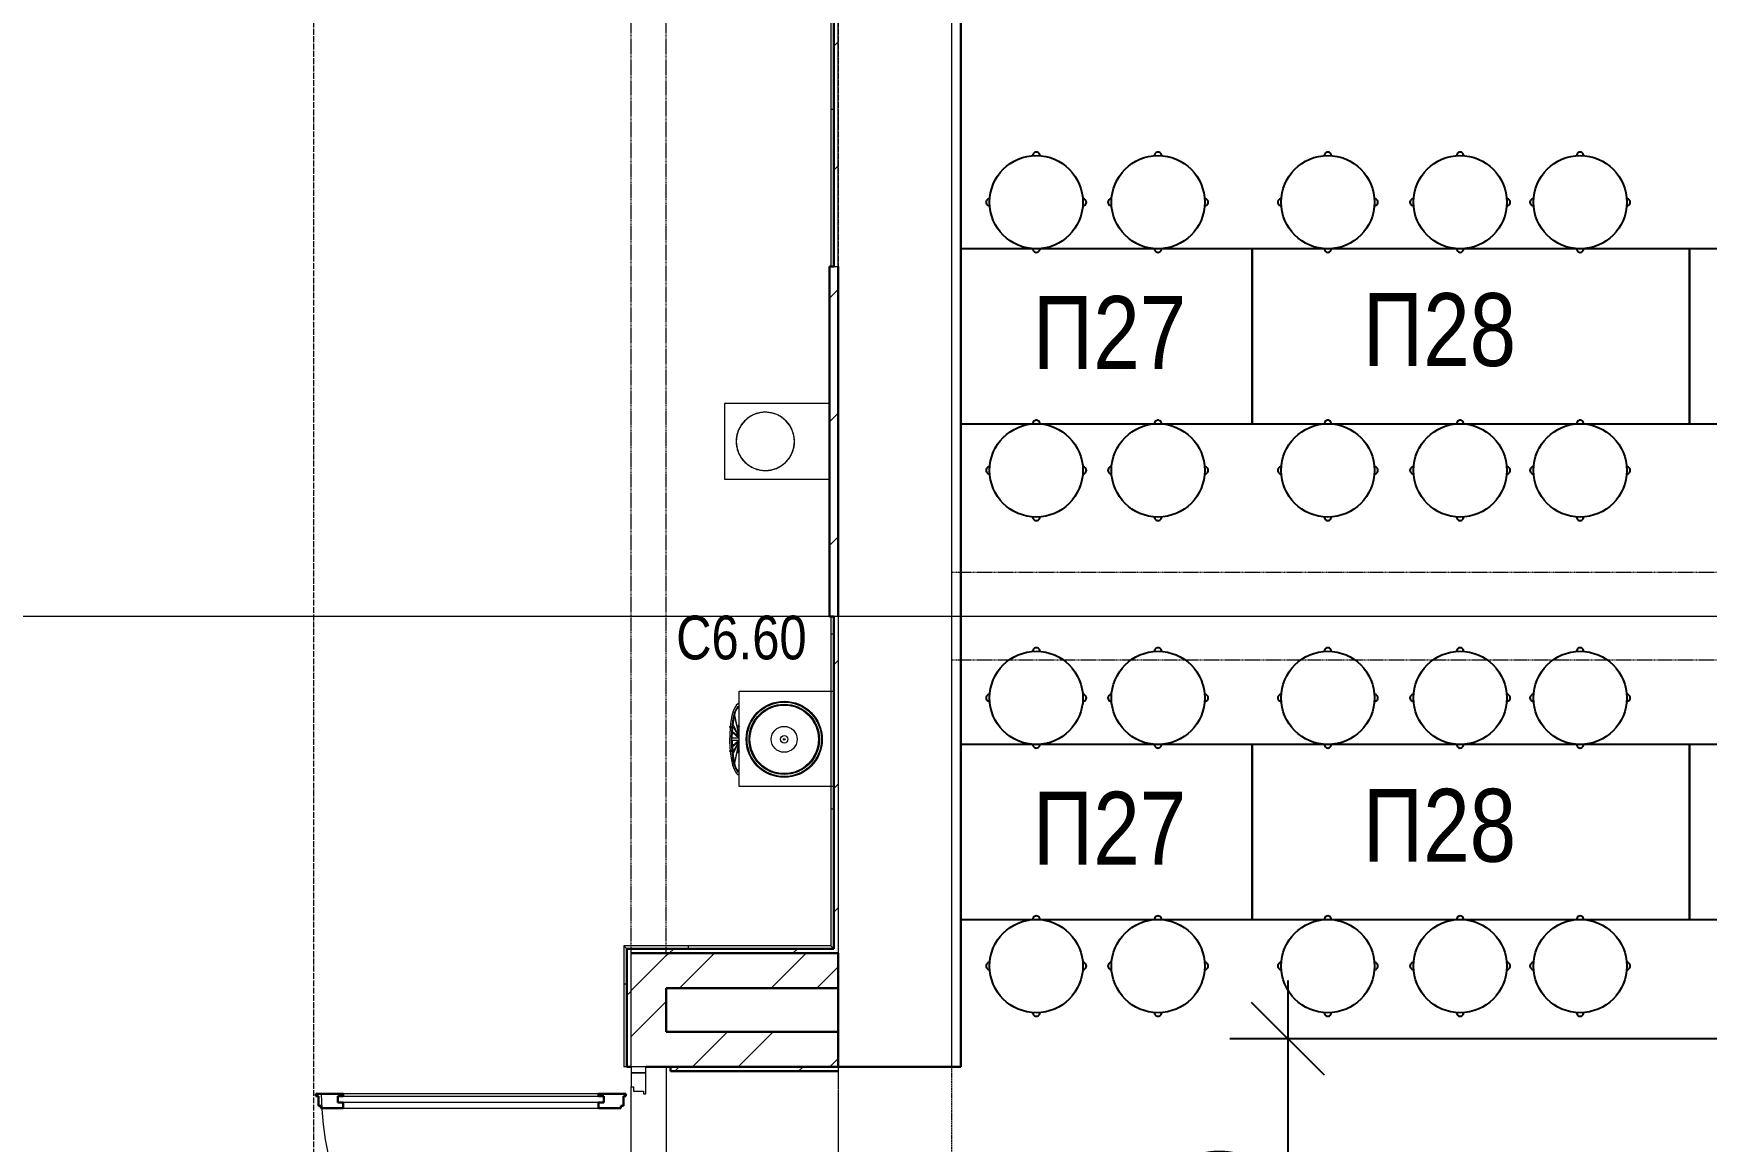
# Model space of a CAD drawing. Header units: millimetres. Extents: x -215207 to 92095, y -30385 to 123050.
# Drawn here: x -172845 to -167107, y 23940 to 27740 of the extents above; entities that cross this region are included whole.
import ezdxf
from ezdxf.enums import TextEntityAlignment as Align

# ---------------------------------------------------------------- set-up
doc = ezdxf.new("R2010")
doc.units = ezdxf.units.MM
for name, pattern in [('ADSK_Линия сетки', [25, 20, -2.5, 0, -2.5]), ('ADSK_Сверху', [4.5, 3, -1.5]), ('Сверху', [3.96875, 2.38125, -1.5875])]:
    doc.linetypes.add(name, pattern=pattern)
for name, color, linetype, lineweight in [('TO-Furniture', 3, 'Continuous', 18), ('TO-Index', 1, 'Continuous', 0), ('TO-Mobile', 169, 'Continuous', 13), ('Двери', 7, 'Continuous', 9), ('ДОНМ_ТХ_Анно', 84, 'Continuous', 20), ('Линии', 7, 'Continuous', 9), ('Ограждение', 7, 'Continuous', 9), ('Оси', 7, 'Continuous', 9), ('Сантехника', 7, 'Continuous', 20), ('Стены внутренние', 7, 'Continuous', 20), ('Стены наружные', 7, 'Continuous', 20), ('Стены штриховка', 7, 'Continuous', 9), ('Узлы', 7, 'Continuous', 20)]:
    doc.layers.add(name, color=color, linetype=linetype, lineweight=lineweight)
doc.layers.add('TO-txt-invis', color=161, linetype='Continuous', lineweight=0, plot=False)
doc.layers.add('Двери открывание', color=7, linetype='Continuous', lineweight=9, true_color=0xc0c0c0)
doc.layers.add('тх разм', color=7, linetype='Continuous')
doc.layers.add('ТХ_(нейтральное оборудование_мебель)', color=32, linetype='Continuous')
doc.styles.add('S-ARIAL', font='arial.ttf', dxfattribs={"height": 150})
doc.styles.add('Simplex', font='simplex.shx', dxfattribs={"width": 0.6})
doc.styles.add('ГОСТ 2.304', font='CS_Gost2304.shx')
doc.styles.add('ТХ_ДОНМ', font='ARIALN.TTF')
doc.dimstyles.new('СПДС', dxfattribs={"dimscale": 100, "dimtxt": 2.5, "dimasz": 2.5, "dimexe": 2, "dimexo": 0.625, "dimgap": 1, "dimtad": 1, "dimdec": 0, "dimtxsty": 'ГОСТ 2.304', "dimblk": 'OBLIQUE', "dimblk1": 'OBLIQUE', "dimblk2": 'OBLIQUE', "dimcen": 2.5, "dimdle": 2, "dimadec": 0, "dimazin": 2, "dimtfac": 0.75, "dimtdec": 4, "dimtmove": 1, "dimatfit": 3, "dimfxl": 0, "dimtolj": 1, "dimarcsym": 0})

# ---------------------------------------------------------------- blocks, each defined once
blk = doc.blocks.new('1 этаж 21082025')
at = {"layer": 'Двери'}
for p, q in [((29190.1, -7245), (29140.1, -7245)), ((29140.1, -7245), (29140.1, -7265)), ((29140.1, -7265), (29190.1, -7265)), ((29190.1, -7265), (29140.1, -7265)), ((29140.1, -7265), (29140.1, -7314)), ((29190.1, -7265), (29190.1, -7245)), ((29190.1, -7337), (29190.1, -7265)), ((29028.1, -7337), (28152.1, -7337)), ((29140.1, -7314), (29148.1, -7314)), ((29148.1, -7314), (29148.1, -7328)), ((29148.1, -7328), (29182.1, -7328)), ((29182.1, -7328), (29182.1, -7337)), ((29182.1, -7337), (29190.1, -7337)), ((28134.1, -7346), (29046.1, -7346)), ((28134.1, -7367), (28134.1, -7346)), ((29046.1, -7367), (28134.1, -7367)), ((28152.1, -7387), (29028.1, -7387)), ((29046.1, -7346), (29046.1, -7367))]:
    blk.add_line(p, q, dxfattribs=at)
at = {"layer": 'Двери', "lineweight": 30}
for p, q in [((28152.1, -7337), (28058.1, -7337)), ((28058.1, -7337), (28058.1, -7345)), ((28152.1, -7346), (28152.1, -7337)), ((29122.1, -7337), (29028.1, -7337)), ((29028.1, -7346), (29028.1, -7337)), ((29122.1, -7345), (29122.1, -7337)), ((28058.1, -7345), (28067.1, -7345)), ((28067.1, -7345), (28067.1, -7379)), ((28067.1, -7379), (28076.1, -7379)), ((28076.1, -7379), (28076.1, -7387)), ((28076.1, -7387), (28152.1, -7387)), ((28134.1, -7346), (28152.1, -7346)), ((28134.1, -7367), (28134.1, -7346)), ((28152.1, -7367), (28134.1, -7367)), ((28152.1, -7387), (28152.1, -7367)), ((29046.1, -7346), (29028.1, -7346)), ((29028.1, -7367), (29046.1, -7367)), ((29028.1, -7387), (29028.1, -7367)), ((29028.1, -7387), (29104.1, -7387)), ((29046.1, -7367), (29046.1, -7346)), ((29104.1, -7387), (29104.1, -7379)), ((29104.1, -7379), (29113.1, -7379)), ((29113.1, -7379), (29113.1, -7345)), ((29113.1, -7345), (29122.1, -7345))]:
    blk.add_line(p, q, dxfattribs=at)
at = {"layer": 'Двери открывание'}
blk.add_arc((29122.1, -7319), 1046, 180.98602, 270, dxfattribs=at)
at = {"layer": 'Линии', "linetype": 'ADSK_Сверху'}
for p, q in [((29140.1, -6855), (29140.1, 0)), ((29260.1, -6855), (29260.1, 0)), ((50705, -5550), (30240, -5550)), ((50705, -5850), (30240, -5850))]:
    blk.add_line(p, q, dxfattribs=at)
at = {"layer": 'Ограждение'}
for p, q in [((29825, -25), (29825, -4500)), ((29825, -5700), (29825, -6830)), ((29825, -6830), (29115.1, -6830)), ((29115.1, -6830), (29125.1, -6840)), ((29115.1, -6830), (29115.1, -7245)), ((29825, -6830), (29835, -6840)), ((29125.1, -7245), (29115.1, -7245))]:
    blk.add_line(p, q, dxfattribs=at)
at = {"layer": 'Ограждение', "linetype": 'Continuous'}
for p, q in [((29825, -3960.3), (29835, -3960.3)), ((29825, -5760.3), (29835, -5760.3)), ((29825, -6360.3), (29835, -6360.3)), ((29336, -6840), (29336, -6830)), ((29115.1, -6960.3), (29125.1, -6960.3))]:
    blk.add_line(p, q, dxfattribs=at)
at = {"layer": 'Оси', "linetype": 'ADSK_Линия сетки'}
for p, q in [((28050, 5350.6), (28050, -60626.1)), ((29850, 5350.6), (29850, -60626.1)), ((58165, -5700), (-14072.3, -5700))]:
    blk.add_line(p, q, dxfattribs=at)
at = {"layer": 'Сантехника'}
for p, q in [((29820, -4970), (29460, -4970)), ((29460, -4970), (29460, -5230)), ((29514.3, -5048.4), (29512.3, -5051.9)), ((29516.4, -5045.1), (29514.3, -5048.4)), ((29518.7, -5041.8), (29516.4, -5045.1)), ((29521.1, -5038.6), (29518.7, -5041.8)), ((29523.6, -5035.5), (29521.1, -5038.6)), ((29526.3, -5032.5), (29523.6, -5035.5)), ((29529, -5029.6), (29526.3, -5032.5)), ((29531.9, -5026.8), (29529, -5029.6)), ((29534.9, -5024.1), (29531.9, -5026.8)), ((29538, -5021.6), (29534.9, -5024.1)), ((29541.1, -5019.2), (29538, -5021.6)), ((29544.4, -5016.9), (29541.1, -5019.2)), ((29547.8, -5014.7), (29544.4, -5016.9)), ((29551.3, -5012.7), (29547.8, -5014.7)), ((29554.8, -5010.8), (29551.3, -5012.7)), ((29558.4, -5009.1), (29554.8, -5010.8)), ((29562.1, -5007.5), (29558.4, -5009.1)), ((29565.8, -5006), (29562.1, -5007.5)), ((29569.6, -5004.7), (29565.8, -5006)), ((29573.4, -5003.6), (29569.6, -5004.7)), ((29577.3, -5002.6), (29573.4, -5003.6)), ((29581.2, -5001.8), (29577.3, -5002.6)), ((29585.1, -5001.1), (29581.2, -5001.8)), ((29589.1, -5000.6), (29585.1, -5001.1)), ((29593.1, -5000.2), (29589.1, -5000.6)), ((29597.1, -5000), (29593.1, -5000.2)), ((29601.1, -5000), (29597.1, -5000)), ((29605.1, -5000.1), (29601.1, -5000)), ((29609.1, -5000.4), (29605.1, -5000.1)), ((29613, -5000.9), (29609.1, -5000.4)), ((29617, -5001.5), (29613, -5000.9)), ((29620.9, -5002.2), (29617, -5001.5)), ((29624.8, -5003.1), (29620.9, -5002.2)), ((29628.7, -5004.2), (29624.8, -5003.1)), ((29632.5, -5005.4), (29628.7, -5004.2)), ((29636.2, -5006.8), (29632.5, -5005.4)), ((29639.9, -5008.3), (29636.2, -5006.8)), ((29643.6, -5010), (29639.9, -5008.3)), ((29647.1, -5011.8), (29643.6, -5010)), ((29650.6, -5013.8), (29647.1, -5011.8)), ((29654, -5015.9), (29650.6, -5013.8)), ((29657.4, -5018.1), (29654, -5015.9)), ((29660.6, -5020.4), (29657.4, -5018.1)), ((29663.7, -5022.9), (29660.6, -5020.4)), ((29666.7, -5025.5), (29663.7, -5022.9)), ((29669.7, -5028.3), (29666.7, -5025.5)), ((29672.5, -5031.1), (29669.7, -5028.3)), ((29675.2, -5034.1), (29672.5, -5031.1)), ((29677.8, -5037.1), (29675.2, -5034.1)), ((29680.2, -5040.3), (29677.8, -5037.1)), ((29682.5, -5043.5), (29680.2, -5040.3)), ((29684.7, -5046.9), (29682.5, -5043.5)), ((29686.8, -5050.3), (29684.7, -5046.9)), ((29500.2, -5093.8), (29500, -5097.8)), ((29500, -5097.8), (29500, -5100)), ((29500, -5100), (29500.1, -5104)), ((29500.1, -5104), (29500.3, -5108)), ((29500.5, -5089.9), (29500.2, -5093.8)), ((29501, -5085.9), (29500.5, -5089.9)), ((29501.6, -5081.9), (29501, -5085.9)), ((29502.4, -5078), (29501.6, -5081.9)), ((29503.4, -5074.1), (29502.4, -5078)), ((29504.5, -5070.3), (29503.4, -5074.1)), ((29505.8, -5066.5), (29504.5, -5070.3)), ((29507.2, -5062.8), (29505.8, -5066.5)), ((29508.8, -5059.1), (29507.2, -5062.8)), ((29510.5, -5055.5), (29508.8, -5059.1)), ((29512.3, -5051.9), (29510.5, -5055.5)), ((29688.7, -5053.8), (29686.8, -5050.3)), ((29690.5, -5057.4), (29688.7, -5053.8)), ((29692.1, -5061.1), (29690.5, -5057.4)), ((29693.6, -5064.8), (29692.1, -5061.1)), ((29694.9, -5068.5), (29693.6, -5064.8)), ((29696.1, -5072.4), (29694.9, -5068.5)), ((29697.1, -5076.2), (29696.1, -5072.4)), ((29698, -5080.1), (29697.1, -5076.2)), ((29698.7, -5084.1), (29698, -5080.1)), ((29699.3, -5088), (29698.7, -5084.1)), ((29699.7, -5092), (29699.3, -5088)), ((29699.5, -5110.1), (29699.8, -5106.2)), ((29699.9, -5096), (29699.7, -5092)), ((29699.8, -5106.2), (29700, -5102.2)), ((29700, -5100), (29699.9, -5096)), ((29700, -5102.2), (29700, -5100)), ((29500.3, -5108), (29500.7, -5112)), ((29500.7, -5112), (29501.3, -5115.9)), ((29501.3, -5115.9), (29502, -5119.9)), ((29502, -5119.9), (29502.9, -5123.8)), ((29502.9, -5123.8), (29503.9, -5127.6)), ((29503.9, -5127.6), (29505.1, -5131.5)), ((29505.1, -5131.5), (29506.4, -5135.2)), ((29506.4, -5135.2), (29507.9, -5138.9)), ((29507.9, -5138.9), (29509.5, -5142.6)), ((29509.5, -5142.6), (29511.3, -5146.2)), ((29511.3, -5146.2), (29513.2, -5149.7)), ((29513.2, -5149.7), (29515.3, -5153.1)), ((29515.3, -5153.1), (29517.5, -5156.5)), ((29517.5, -5156.5), (29519.8, -5159.7)), ((29519.8, -5159.7), (29522.2, -5162.9)), ((29522.2, -5162.9), (29524.8, -5165.9)), ((29676.4, -5164.5), (29678.9, -5161.4)), ((29678.9, -5161.4), (29681.3, -5158.2)), ((29681.3, -5158.2), (29683.6, -5154.9)), ((29683.6, -5154.9), (29685.7, -5151.6)), ((29685.7, -5151.6), (29687.7, -5148.1)), ((29687.7, -5148.1), (29689.5, -5144.5)), ((29689.5, -5144.5), (29691.2, -5140.9)), ((29691.2, -5140.9), (29692.8, -5137.2)), ((29692.8, -5137.2), (29694.2, -5133.5)), ((29694.2, -5133.5), (29695.5, -5129.7)), ((29695.5, -5129.7), (29696.6, -5125.9)), ((29696.6, -5125.9), (29697.6, -5122)), ((29697.6, -5122), (29698.4, -5118.1)), ((29698.4, -5118.1), (29699, -5114.1)), ((29699, -5114.1), (29699.5, -5110.1)), ((29524.8, -5165.9), (29527.5, -5168.9)), ((29527.5, -5168.9), (29530.3, -5171.7)), ((29530.3, -5171.7), (29533.3, -5174.5)), ((29533.3, -5174.5), (29536.3, -5177.1)), ((29536.3, -5177.1), (29539.4, -5179.6)), ((29539.4, -5179.6), (29542.6, -5181.9)), ((29542.6, -5181.9), (29546, -5184.1)), ((29546, -5184.1), (29549.4, -5186.2)), ((29549.4, -5186.2), (29552.9, -5188.2)), ((29552.9, -5188.2), (29556.4, -5190)), ((29556.4, -5190), (29560.1, -5191.7)), ((29560.1, -5191.7), (29563.8, -5193.2)), ((29563.8, -5193.2), (29567.5, -5194.6)), ((29567.5, -5194.6), (29571.3, -5195.8)), ((29571.3, -5195.8), (29575.2, -5196.9)), ((29575.2, -5196.9), (29579.1, -5197.8)), ((29579.1, -5197.8), (29583, -5198.5)), ((29583, -5198.5), (29587, -5199.1)), ((29587, -5199.1), (29590.9, -5199.6)), ((29590.9, -5199.6), (29594.9, -5199.9)), ((29594.9, -5199.9), (29598.9, -5200)), ((29598.9, -5200), (29602.9, -5200)), ((29602.9, -5200), (29606.9, -5199.8)), ((29606.9, -5199.8), (29610.9, -5199.4)), ((29610.9, -5199.4), (29614.9, -5198.9)), ((29614.9, -5198.9), (29618.8, -5198.2)), ((29618.8, -5198.2), (29622.7, -5197.4)), ((29622.7, -5197.4), (29626.6, -5196.4)), ((29626.6, -5196.4), (29630.4, -5195.3)), ((29630.4, -5195.3), (29634.2, -5194)), ((29634.2, -5194), (29637.9, -5192.5)), ((29637.9, -5192.5), (29641.6, -5190.9)), ((29641.6, -5190.9), (29645.2, -5189.2)), ((29645.2, -5189.2), (29648.7, -5187.3)), ((29648.7, -5187.3), (29652.2, -5185.3)), ((29652.2, -5185.3), (29655.6, -5183.1)), ((29655.6, -5183.1), (29658.9, -5180.8)), ((29658.9, -5180.8), (29662, -5178.4)), ((29662, -5178.4), (29665.1, -5175.9)), ((29665.1, -5175.9), (29668.1, -5173.2)), ((29668.1, -5173.2), (29671, -5170.4)), ((29671, -5170.4), (29673.7, -5167.5)), ((29673.7, -5167.5), (29676.4, -5164.5)), ((29460, -5230), (29820, -5230))]:
    blk.add_line(p, q, dxfattribs=at)
for start, end in [(0, 180), (180, 0)]:
    blk.add_arc((29600, -5100), 100, start, end, dxfattribs=at)
at = {"layer": 'Стены внутренние'}
for p, q in [((30240, -7245), (30240, -2590)), ((29850, -5700), (29850, -6855))]:
    blk.add_line(p, q, dxfattribs=at)
at = {"layer": 'Стены внутренние', "lineweight": 30}
for p, q in [((29850, -4500), (29850, -5700)), ((29850, -6975), (29850, -7125))]:
    blk.add_line(p, q, dxfattribs=at)
at = {"layer": 'Стены наружные'}
for p, q in [((29850, -4500), (29850, 0)), ((29260.1, -7245), (29260.1, -8945)), ((29140.1, -8876), (29140.1, -7314))]:
    blk.add_line(p, q, dxfattribs=at)
at = {"layer": 'Стены наружные', "lineweight": 30}
for p, q in [((29835, -15), (29835, -4500)), ((30270, -7245), (30270, -2740)), ((29820, -4500), (29820, -5700)), ((29835, -4500), (29820, -4500)), ((29820, -5700), (29835, -5700)), ((29835, -5700), (29835, -6840)), ((29125.1, -6840), (29125.1, -7245)), ((29835, -6840), (29125.1, -6840)), ((29850, -6855), (29140.1, -6855)), ((29850, -6975), (29850, -6855)), ((29260.1, -7125), (29260.1, -6975)), ((29260.1, -6975), (29850, -6975)), ((29850, -7125), (29260.1, -7125)), ((29850, -7245), (29850, -7125)), ((29125.1, -7245), (29140.1, -7245)), ((29850, -7245), (29190.1, -7245)), ((29275.1, -7245), (29275.1, -7260)), ((29275.1, -7260), (29850, -7260)), ((30240, -7245), (30270, -7245))]:
    blk.add_line(p, q, dxfattribs=at)
at = {"layer": 'Стены наружные', "linetype": 'Continuous', "lineweight": 9}
for p, q in [((29835, -3745.1), (29850, -3730.1)), ((29835, -4169.4), (29850, -4154.4)), ((29820, -4608.6), (29850, -4578.6)), ((29820, -5032.9), (29850, -5002.9)), ((29820, -5457.2), (29850, -5427.2)), ((29835, -5866.4), (29850, -5851.4)), ((29835, -6290.7), (29850, -6275.7)), ((29835, -6714.9), (29850, -6699.9)), ((29140.1, -6983.4), (29260.1, -6863.4)), ((29260.1, -6863.4), (29268.6, -6855)), ((29270.7, -6855), (29285.7, -6840)), ((29305.7, -6975), (29425.7, -6855)), ((29620, -6975), (29740, -6855)), ((29694.9, -6855), (29709.9, -6840)), ((29777.2, -6975), (29850, -6902.2)), ((29125.1, -7000.6), (29140.1, -6985.6)), ((29140.1, -7140.6), (29260.1, -7020.6)), ((29350, -7245), (29470, -7125)), ((29507.2, -7245), (29627.2, -7125)), ((29821.5, -7245), (29850, -7216.5)), ((29289.9, -7260), (29304.9, -7245)), ((29714.2, -7260), (29729.2, -7245))]:
    blk.add_line(p, q, dxfattribs=at)
at = {"layer": 'Стены штриховка'}
for p, q in [((29835, -4500), (29850, -4500)), ((29850, -5700), (29835, -5700)), ((29140.1, -7245), (29140.1, -6855))]:
    blk.add_line(p, q, dxfattribs=at)
at = {"layer": 'Узлы', "lineweight": 30}
blk.add_line((30240, -7245), (29850, -7245), dxfattribs=at)
at = {"layer": 'Узлы', "linetype": 'Сверху', "lineweight": 9}
for p, q in [((29850, -7245), (29850, -8975)), ((30240, -8975), (30240, -7245))]:
    blk.add_line(p, q, dxfattribs=at)
blk = doc.blocks.new('С6.60')
at = {"layer": 'TO-Furniture', "linetype": 'Continuous', "ltscale": 100}
for p, q in [((1453.7, 1633.9), (1453.6, 1961.2)), ((1453.6, 1961.2), (1781, 1961.2)), ((1781, 1633.9), (1781, 1961.2)), ((1438.9, 1905.5), (1433.6, 1892.9)), ((1438.9, 1905.5), (1433.6, 1892.9)), ((1438.9, 1905.5), (1433.6, 1892.9)), ((1442, 1898.9), (1436.8, 1885.4)), ((1441.9, 1896.3), (1437.7, 1884.8)), ((1444.7, 1914.2), (1438.9, 1905.5)), ((1444.7, 1914.2), (1438.9, 1905.5)), ((1444.7, 1914.2), (1438.9, 1905.5)), ((1441.6, 1890.3), (1443.4, 1895)), ((1446.6, 1904.3), (1441.9, 1896.3)), ((1447.8, 1907.5), (1442, 1898.9)), ((1443.4, 1895), (1445.5, 1899)), ((1453.6, 1920.6), (1444.7, 1914.2)), ((1453.6, 1920.6), (1444.7, 1914.2)), ((1453.6, 1920.6), (1444.7, 1914.2)), ((1445.5, 1899), (1447.7, 1902.3)), ((1451.5, 1908.3), (1446.6, 1904.3)), ((1447.7, 1902.3), (1450, 1904.8)), ((1453.6, 1910.3), (1447.8, 1907.5)), ((1450, 1904.8), (1452.4, 1906.6)), ((1451.5, 1908.3), (1453.6, 1908.3)), ((1452.4, 1906.6), (1452.4, 1814.7)), ((1421.2, 1839.4), (1421, 1838.9)), ((1421, 1838.9), (1421, 1838.4)), ((1421, 1838.4), (1421, 1837.8)), ((1421, 1837.8), (1421.2, 1837.4)), ((1421.4, 1839.9), (1421.2, 1839.4)), ((1421.2, 1837.4), (1421.4, 1836.9)), ((1422.8, 1836.6), (1421.3, 1813.9)), ((1422.8, 1836.6), (1421.3, 1813.9)), ((1422.8, 1836.6), (1421.3, 1813.9)), ((1422.8, 1836.6), (1421.3, 1813.9)), ((1421.7, 1840.3), (1421.4, 1839.9)), ((1421.4, 1836.9), (1421.7, 1836.5)), ((1422.2, 1840.6), (1421.7, 1840.3)), ((1421.7, 1836.5), (1422.2, 1836.1)), ((1422.6, 1840.8), (1422.2, 1840.6)), ((1423.1, 1841), (1422.6, 1840.8)), ((1422.7, 1835.3), (1422.8, 1836.6)), ((1425.4, 1857.8), (1422.8, 1836.6)), ((1425.4, 1857.8), (1422.8, 1836.6)), ((1425.4, 1857.8), (1422.8, 1836.6)), ((1425.4, 1857.8), (1422.8, 1836.6)), ((1422.8, 1836.6), (1423.4, 1841.1)), ((1423.1, 1838.8), (1422.8, 1836.6)), ((1422.9, 1837.6), (1422.8, 1836.6)), ((1423.6, 1841), (1423.1, 1841)), ((1424.2, 1841), (1423.6, 1841)), ((1424.7, 1840.8), (1424.2, 1841)), ((1425.1, 1840.6), (1424.7, 1840.8)), ((1425.5, 1840.3), (1425.1, 1840.6)), ((1425.1, 1836.1), (1425.5, 1836.5)), ((1429, 1876.8), (1425.4, 1857.8)), ((1429, 1876.8), (1425.4, 1857.8)), ((1429, 1876.8), (1425.4, 1857.8)), ((1425.9, 1839.9), (1425.5, 1840.3)), ((1425.5, 1836.5), (1425.9, 1836.9)), ((1426.1, 1839.4), (1425.9, 1839.9)), ((1425.9, 1836.9), (1426.1, 1837.4)), ((1426.3, 1838.9), (1426.1, 1839.4)), ((1426.1, 1837.4), (1426.3, 1837.8)), ((1426.3, 1838.4), (1426.3, 1838.9)), ((1426.3, 1837.8), (1426.3, 1838.4)), ((1429.3, 1846.5), (1427.2, 1822.5)), ((1433.6, 1892.9), (1429, 1876.8)), ((1433.6, 1892.9), (1429, 1876.8)), ((1433.6, 1892.9), (1429, 1876.8)), ((1431.2, 1852.6), (1429.2, 1833.2)), ((1432.5, 1867.7), (1429.3, 1846.5)), ((1434.1, 1870), (1431.2, 1852.6)), ((1432.1, 1835.1), (1432.3, 1837.6)), ((1432.3, 1837.6), (1432.6, 1840.1)), ((1436.8, 1885.4), (1432.5, 1867.7)), ((1432.6, 1840.1), (1452.7, 1803.2)), ((1433, 1846.1), (1433.6, 1849.7)), ((1452.1, 1807.6), (1433, 1846.1)), ((1433.6, 1849.7), (1434.1, 1853.2)), ((1437.7, 1884.8), (1434.1, 1870)), ((1434.1, 1853.2), (1434.6, 1856.9)), ((1434.6, 1856.9), (1435.1, 1860.7)), ((1435.1, 1860.7), (1435.7, 1864.8)), ((1435.7, 1864.8), (1436.5, 1869.2)), ((1436.5, 1869.2), (1437.5, 1874.2)), ((1437.5, 1874.2), (1452.1, 1807.6)), ((1438.8, 1878.9), (1440, 1884.9)), ((1452.4, 1814.7), (1438.8, 1878.9)), ((1440, 1884.9), (1441.6, 1890.3)), ((1449.1, 1839.7), (1449, 1837.9)), ((1449.1, 1839.7), (1449, 1837.9)), ((1449, 1837.9), (1449.3, 1836.1)), ((1449, 1837.9), (1449.3, 1836.1)), ((1449.6, 1841.5), (1449.1, 1839.7)), ((1449.6, 1841.5), (1449.1, 1839.7)), ((1450.3, 1843.2), (1449.6, 1841.5)), ((1450.3, 1843.2), (1449.6, 1841.5)), ((1451.4, 1844.8), (1450.3, 1843.2)), ((1451.4, 1844.8), (1450.3, 1843.2)), ((1452.8, 1846), (1451.4, 1844.8)), ((1452.8, 1846), (1451.4, 1844.8)), ((1453.7, 1846.6), (1452.8, 1846)), ((1453, 1839.2), (1452.9, 1838.1)), ((1452.9, 1838.1), (1453.1, 1837)), ((1453.2, 1840.3), (1453, 1839.2)), ((1453.1, 1837), (1453.4, 1835.9)), ((1453.7, 1841.3), (1453.2, 1840.3)), ((1421.3, 1813.9), (1421, 1790.6)), ((1421.3, 1813.9), (1421, 1790.6)), ((1421.3, 1813.9), (1421, 1790.6)), ((1421.3, 1813.9), (1421, 1790.6)), ((1421, 1790.6), (1421.9, 1767.5)), ((1421, 1790.6), (1421.9, 1767.5)), ((1421, 1790.6), (1421.9, 1767.5)), ((1421, 1790.6), (1421.9, 1767.5)), ((1422.2, 1836.1), (1422.6, 1835.9)), ((1422.6, 1835.9), (1423.1, 1835.7)), ((1422.7, 1835.1), (1422.7, 1835.3)), ((1422.7, 1834.5), (1422.7, 1834.4)), ((1423.1, 1835.7), (1423.6, 1835.7)), ((1423.6, 1835.7), (1424.2, 1835.7)), ((1424.2, 1835.7), (1424.7, 1835.9)), ((1424.7, 1835.9), (1425.1, 1836.1)), ((1427.2, 1822.5), (1426.5, 1796.3)), ((1426.5, 1796.3), (1427.2, 1770.1)), ((1428, 1812.4), (1427.7, 1791.1)), ((1427.7, 1791.1), (1428.5, 1770)), ((1428.4, 1770), (1427.7, 1791.1)), ((1429.2, 1833.2), (1428, 1812.4)), ((1429.6, 1799.8), (1429.7, 1802.7)), ((1452.2, 1799.8), (1429.6, 1799.8)), ((1429.6, 1793.3), (1429.7, 1792.5)), ((1429.6, 1793.3), (1452.2, 1793.3)), ((1429.7, 1802.7), (1429.8, 1805.5)), ((1429.7, 1792.5), (1429.7, 1792.3)), ((1429.7, 1792.3), (1429.7, 1790.5)), ((1429.7, 1790.5), (1429.7, 1789.7)), ((1429.7, 1789.7), (1429.8, 1787.7)), ((1429.8, 1805.5), (1429.9, 1808.3)), ((1429.8, 1787.7), (1429.8, 1786.9)), ((1429.8, 1786.9), (1429.8, 1786.6)), ((1429.8, 1786.6), (1429.9, 1784.9)), ((1429.9, 1808.3), (1430.1, 1811)), ((1429.9, 1784.9), (1429.9, 1784.1)), ((1429.9, 1784.1), (1430.1, 1782.1)), ((1430.1, 1811), (1430.3, 1813.8)), ((1430.1, 1782.1), (1430.3, 1779.4)), ((1430.3, 1813.8), (1430.5, 1816.5)), ((1430.3, 1779.4), (1430.5, 1776.7)), ((1430.5, 1816.5), (1430.8, 1819.3)), ((1430.8, 1821.6), (1431, 1824.2)), ((1452.7, 1803.2), (1430.8, 1821.6)), ((1430.8, 1819.3), (1452.2, 1799.8)), ((1452.2, 1793.3), (1430.8, 1773.9)), ((1430.8, 1771.6), (1452.7, 1790)), ((1431, 1824.2), (1431.2, 1826.9)), ((1431.2, 1826.9), (1431.4, 1829.7)), ((1431.4, 1829.7), (1431.8, 1832.4)), ((1431.8, 1832.4), (1432.1, 1835.1)), ((1452.7, 1790), (1432.6, 1753.1)), ((1452.1, 1785.6), (1442.9, 1743.8)), ((1452.1, 1785.6), (1446.5, 1774.3)), ((1449.3, 1836.1), (1449.9, 1834.3)), ((1449.3, 1836.1), (1449.9, 1834.3)), ((1449.9, 1834.3), (1450.8, 1832.7)), ((1449.9, 1834.3), (1450.8, 1832.7)), ((1450.8, 1832.7), (1452.1, 1831.3)), ((1450.8, 1832.7), (1452.1, 1831.3)), ((1452.1, 1831.3), (1453.5, 1830.1)), ((1452.1, 1831.3), (1453.5, 1830.1)), ((1453.4, 1835.9), (1453.7, 1835.5)), ((1453.5, 1830.1), (1453.7, 1830.1)), ((1453.5, 1830.1), (1453.7, 1830.1)), ((1421.2, 1757.1), (1421, 1756.6)), ((1421, 1756.6), (1421, 1756.1)), ((1421, 1756.1), (1421, 1755.6)), ((1421, 1755.6), (1421.2, 1755.1)), ((1421.4, 1757.6), (1421.2, 1757.1)), ((1421.2, 1755.1), (1421.4, 1754.6)), ((1421.7, 1758), (1421.4, 1757.6)), ((1421.4, 1754.6), (1421.7, 1754.2)), ((1422.2, 1758.3), (1421.7, 1758)), ((1421.7, 1754.2), (1422.2, 1753.9)), ((1421.9, 1767.5), (1424, 1745.5)), ((1421.9, 1767.5), (1424, 1745.5)), ((1421.9, 1767.5), (1424, 1745.5)), ((1422.6, 1758.6), (1422.2, 1758.3)), ((1422.2, 1753.9), (1422.6, 1753.6)), ((1422.6, 1760.1), (1422.6, 1760)), ((1423.1, 1758.7), (1422.6, 1758.6)), ((1422.6, 1753.6), (1423.1, 1753.5)), ((1423.6, 1758.8), (1423.1, 1758.7)), ((1423.1, 1753.5), (1423.6, 1753.4)), ((1423.3, 1752.9), (1423.3, 1752.9)), ((1424.2, 1758.7), (1423.6, 1758.8)), ((1423.6, 1753.4), (1424.2, 1753.5)), ((1424, 1745.5), (1427.1, 1725.3)), ((1424, 1745.5), (1427.1, 1725.3)), ((1424, 1745.5), (1427.1, 1725.3)), ((1424.7, 1758.6), (1424.2, 1758.7)), ((1424.2, 1753.5), (1424.7, 1753.6)), ((1425.1, 1758.3), (1424.7, 1758.6)), ((1424.7, 1753.6), (1425.1, 1753.9)), ((1425.5, 1758), (1425.1, 1758.3)), ((1425.1, 1753.9), (1425.5, 1754.2)), ((1425.9, 1757.6), (1425.5, 1758)), ((1425.5, 1754.2), (1425.9, 1754.6)), ((1426.1, 1757.1), (1425.9, 1757.6)), ((1425.9, 1754.6), (1426.1, 1755.1)), ((1426.3, 1756.6), (1426.1, 1757.1)), ((1426.1, 1755.1), (1426.3, 1755.6)), ((1426.3, 1756.1), (1426.3, 1756.6)), ((1426.3, 1755.6), (1426.3, 1756.1)), ((1427.1, 1725.3), (1431.2, 1707.7)), ((1427.1, 1725.3), (1431.2, 1707.7)), ((1427.1, 1725.3), (1431.2, 1707.7)), ((1427.2, 1770.1), (1429.3, 1746.1)), ((1428.5, 1770), (1430.1, 1749.8)), ((1429.3, 1746.1), (1432.5, 1724.8)), ((1430.1, 1749.8), (1432.6, 1731.3)), ((1430.5, 1776.7), (1430.8, 1773.9)), ((1430.8, 1771.6), (1431, 1768.9)), ((1431, 1768.9), (1431, 1768.1)), ((1431, 1768.1), (1431.1, 1767.9)), ((1431.1, 1767.9), (1431.2, 1766.2)), ((1431.2, 1766.2), (1431.5, 1763.5)), ((1431.5, 1763.5), (1431.5, 1762.7)), ((1431.5, 1762.7), (1431.8, 1760.8)), ((1431.8, 1760.8), (1432.1, 1758.1)), ((1432.1, 1758.1), (1432.4, 1755.5)), ((1432.4, 1755.5), (1432.4, 1754.8)), ((1432.4, 1754.8), (1432.6, 1753.1)), ((1432.5, 1724.8), (1436.8, 1707.1)), ((1432.6, 1731.3), (1435.9, 1715.2)), ((1445, 1771.3), (1433, 1747)), ((1433.6, 1743.5), (1433, 1747)), ((1433.7, 1742.4), (1433.6, 1743.5)), ((1434.1, 1739.9), (1433.7, 1742.4)), ((1434.2, 1738.9), (1434.1, 1739.9)), ((1434.6, 1736.3), (1434.2, 1738.9)), ((1435.1, 1732.5), (1434.6, 1736.3)), ((1435.3, 1731.3), (1435.1, 1732.5)), ((1435.7, 1728.4), (1435.3, 1731.3)), ((1435.9, 1727.1), (1435.7, 1728.4)), ((1436.5, 1723.9), (1435.9, 1727.1)), ((1437.5, 1719), (1436.5, 1723.9)), ((1441.8, 1738.4), (1437.5, 1719)), ((1438.8, 1714.3), (1452.4, 1778.4)), ((1442.9, 1743.8), (1441.8, 1738.4)), ((1446.5, 1774.3), (1445, 1771.3)), ((1449.1, 1756.8), (1449, 1755)), ((1449.1, 1756.8), (1449, 1755)), ((1449, 1755), (1449.3, 1753.1)), ((1449, 1755), (1449.3, 1753.1)), ((1449.6, 1758.7), (1449.1, 1756.8)), ((1449.6, 1758.7), (1449.1, 1756.8)), ((1449.3, 1753.1), (1449.9, 1751.4)), ((1449.3, 1753.1), (1449.9, 1751.4)), ((1450.3, 1760.3), (1449.6, 1758.7)), ((1450.3, 1760.3), (1449.6, 1758.7)), ((1449.9, 1751.4), (1450.8, 1749.8)), ((1449.9, 1751.4), (1450.8, 1749.8)), ((1451.4, 1761.9), (1450.3, 1760.3)), ((1451.4, 1761.9), (1450.3, 1760.3)), ((1450.8, 1749.8), (1452.1, 1748.4)), ((1450.8, 1749.8), (1452.1, 1748.4)), ((1452.8, 1763.1), (1451.4, 1761.9)), ((1452.8, 1763.1), (1451.4, 1761.9)), ((1452.1, 1748.4), (1453.5, 1747.2)), ((1452.1, 1748.4), (1453.5, 1747.2)), ((1452.4, 1778.4), (1452.4, 1686.6)), ((1453.7, 1763.7), (1452.8, 1763.1)), ((1453.7, 1763.7), (1452.8, 1763.1)), ((1453, 1756.3), (1452.9, 1755.2)), ((1452.9, 1755.2), (1453.1, 1754.1)), ((1453.2, 1757.4), (1453, 1756.3)), ((1453.1, 1754.1), (1453.4, 1753)), ((1453.7, 1758.4), (1453.2, 1757.4)), ((1453.4, 1753), (1453.7, 1752.6)), ((1453.5, 1747.2), (1453.7, 1747.2)), ((1453.5, 1747.2), (1453.7, 1747.2)), ((1431.2, 1707.7), (1436.1, 1693.3)), ((1431.2, 1707.7), (1436.1, 1693.3)), ((1431.2, 1707.7), (1436.1, 1693.3)), ((1435.9, 1715.2), (1439.8, 1702)), ((1436.1, 1693.3), (1441.7, 1682.6)), ((1436.1, 1693.3), (1441.7, 1682.6)), ((1436.1, 1693.3), (1441.7, 1682.6)), ((1436.8, 1707.1), (1442, 1693.6)), ((1440, 1708.2), (1438.8, 1714.3)), ((1439.8, 1702), (1444.2, 1692.2)), ((1440.5, 1706.7), (1440, 1708.2)), ((1441.6, 1702.9), (1440.5, 1706.7)), ((1443.4, 1698.2), (1441.6, 1702.9)), ((1441.7, 1682.6), (1447.7, 1676)), ((1441.7, 1682.6), (1447.7, 1676)), ((1441.7, 1682.6), (1447.7, 1676)), ((1442, 1693.6), (1447.8, 1685)), ((1445.5, 1694.2), (1443.4, 1698.2)), ((1444.2, 1692.2), (1449, 1686.2)), ((1447.7, 1690.9), (1445.5, 1694.2)), ((1450.1, 1688.4), (1447.7, 1690.9)), ((1447.7, 1676), (1453.7, 1673.9)), ((1447.7, 1676), (1453.7, 1673.9)), ((1447.7, 1676), (1453.7, 1673.9)), ((1447.7, 1676), (1453.7, 1673.9)), ((1447.8, 1685), (1453.7, 1682.3)), ((1452.8, 1684.6), (1449, 1686.2)), ((1452.4, 1686.6), (1450.1, 1688.4)), ((1453.7, 1684.3), (1452.8, 1684.6)), ((1781, 1633.9), (1453.7, 1633.9))]:
    blk.add_line(p, q, dxfattribs=at)
for radius in [130.5, 127.6, 120.6, 117.4, 44.5, 12.8, 3.02]:
    blk.add_circle((1608.2, 1796.1), radius, dxfattribs=at)
at = {"layer": 'TO-txt-invis', "style": 'Simplex', "width": 0.8, "flags": 9}
for tag, p in [('INTCODE', (-976.4, 1307.6)), ('HEIGHT', (-912.5, 1307.6))]:
    blk.add_attdef(tag, p, '', height=40, rotation=90, dxfattribs=at)
blk = doc.blocks.new('Табурет к обеденному столу')
at = {"layer": 'ТХ_(нейтральное оборудование_мебель)'}
blk.add_circle((19569, 43946), 160, dxfattribs=at)
for centre, start, end in [((19569, 44106), 357.8509, 182.1491), ((19409, 43946), 87.8509, 272.1491), ((19729, 43946), 267.8509, 92.1491), ((19569, 43786), 177.8509, 2.1491)]:
    blk.add_arc(centre, 12, start, end, dxfattribs=at)
blk = doc.blocks.new('_Oblique')
at = {"color": 0, "linetype": 'ByBlock', "lineweight": -2}
blk.add_line((-0.5, -0.5), (0.5, 0.5), dxfattribs=at)
blk = doc.blocks.new('*D552')
at = {"layer": 'Defpoints', "color": 0, "ltscale": 100, "transparency": 16777216}
for p in [(-168542.2, 24292.5), (-164964.9, 24292.5), (-168265, 23032.5)]:
    blk.add_point(p, dxfattribs=at)
at = {"layer": 'тх разм', "color": 0, "lineweight": -2, "ltscale": 100, "transparency": 16777216}
for p, q in [((-168542.2, 22832.5), (-168542.2, 24492.5)), ((-165027.4, 24292.5), (-168742.2, 24292.5)), ((-168327.5, 23032.5), (-168742.2, 23032.5))]:
    blk.add_line(p, q, dxfattribs=at)
at = {"layer": 'тх разм', "color": 0, "lineweight": -2, "ltscale": 100, "transparency": 16777216, "xscale": 250, "yscale": 250, "zscale": 250}
for p, rotation in [((-168542.2, 24292.5), 90), ((-168542.2, 23032.5), 270)]:
    blk.add_blockref('_Oblique', p, dxfattribs=dict(at, rotation=rotation))
at = {"layer": 'тх разм', "color": 0, "ltscale": 100, "transparency": 16777216, "insert": (-168776.8, 23662.5), "char_height": 250, "attachment_point": 5, "rotation": 90, "style": 'ГОСТ 2.304', "bg_fill": 3, "box_fill_scale": 1.1, "bg_fill_color": 256, "bg_fill_true_color": 13158600, "bg_fill_transparency": 0}
blk.add_mtext('\\A1;1260', dxfattribs=at)

msp = doc.modelspace()

# ---------------------------------------------------------------- linework, layer by layer
at = {"layer": 'Оси', "linetype": 'ADSK_Линия сетки'}
msp.add_line((-144664, 25741.4), (-173546.6, 25741.4), dxfattribs=at)
at = {"layer": 'ТХ_(нейтральное оборудование_мебель)'}
for points in [[(-168664.9, 27001.4), (-169664.8, 27001.4), (-169664.8, 26401.4), (-168664.9, 26401.4), (-168664.9, 27001.4)], [(-167164.9, 27001.4), (-168664.9, 27001.4), (-168664.9, 26401.4), (-167164.9, 26401.4), (-167164.9, 27001.4)], [(-166164.9, 27001.4), (-167164.9, 27001.4), (-167164.9, 26401.4), (-166164.9, 26401.4), (-166164.9, 27001.4)], [(-168664.9, 25301.4), (-169664.8, 25301.4), (-169664.8, 24701.4), (-168664.9, 24701.4), (-168664.9, 25301.4)], [(-167164.9, 25301.4), (-168664.9, 25301.4), (-168664.9, 24701.4), (-167164.9, 24701.4), (-167164.9, 25301.4)], [(-166164.9, 25301.4), (-167164.9, 25301.4), (-167164.9, 24701.4), (-166164.9, 24701.4), (-166164.9, 25301.4)]]:
    msp.add_lwpolyline(points, dxfattribs=at)

# ---------------------------------------------------------------- block references
msp.add_blockref('1 этаж 21082025', (-199934.8, 31441.4))
at = {"layer": 'TO-Mobile'}
ref = msp.add_blockref('С6.60', (-171878.2, 23523.6), dxfattribs=at)
ref.add_attrib('INDEX', 'С6.60', dxfattribs={"layer": 'TO-Index', "height": 150, "style": 'S-ARIAL', "width": 0.8}).set_placement((-170416.8, 25668.8), align=Align.MIDDLE_CENTER)
at = {"layer": 'ТХ_(нейтральное оборудование_мебель)', "color": 5, "rotation": 180}
for p in [(-149836.5, 71107.7), (-149418.9, 71107.7), (-148836.6, 71107.7), (-148382.9, 71107.7), (-147971.4, 71107.7), (-149836.5, 70188.1), (-149418.9, 70188.1), (-148836.6, 70188.1), (-148382.9, 70188.1), (-147971.4, 70188.1), (-149836.5, 69407.7), (-149418.9, 69407.7), (-148836.6, 69407.7), (-148382.9, 69407.7), (-147971.4, 69407.7), (-149836.5, 68488.1), (-149418.9, 68488.1), (-148836.6, 68488.1), (-148382.9, 68488.1), (-147971.4, 68488.1)]:
    msp.add_blockref('Табурет к обеденному столу', p, dxfattribs=at)

# ---------------------------------------------------------------- texts
at = {"layer": 'ДОНМ_ТХ_Анно', "style": 'ТХ_ДОНМ'}
for s, p in [('П27', (-169154, 26714.9)), ('П28', (-168022.5, 26724.8)), ('П27', (-169154, 25014.9)), ('П28', (-168022.5, 25024.8))]:
    msp.add_text(s, height=250, dxfattribs=at).set_placement(p, align=Align.MIDDLE_CENTER)

# ---------------------------------------------------------------- next in the draw order: dimensions: what is measured, and where the dimension line sits
at = {"layer": 'тх разм', "ltscale": 100}
dim = msp.add_linear_dim(base=(-168542.2, 24292.5), p1=(-168265, 23032.5), p2=(-164964.9, 24292.5), angle=90, dimstyle='СПДС', dxfattribs=at)
dim.commit()
dim.dimension.update_dxf_attribs({"geometry": '*D552', "text_midpoint": (-168776.8, 23662.5)})

doc.saveas('drawing.dxf')
